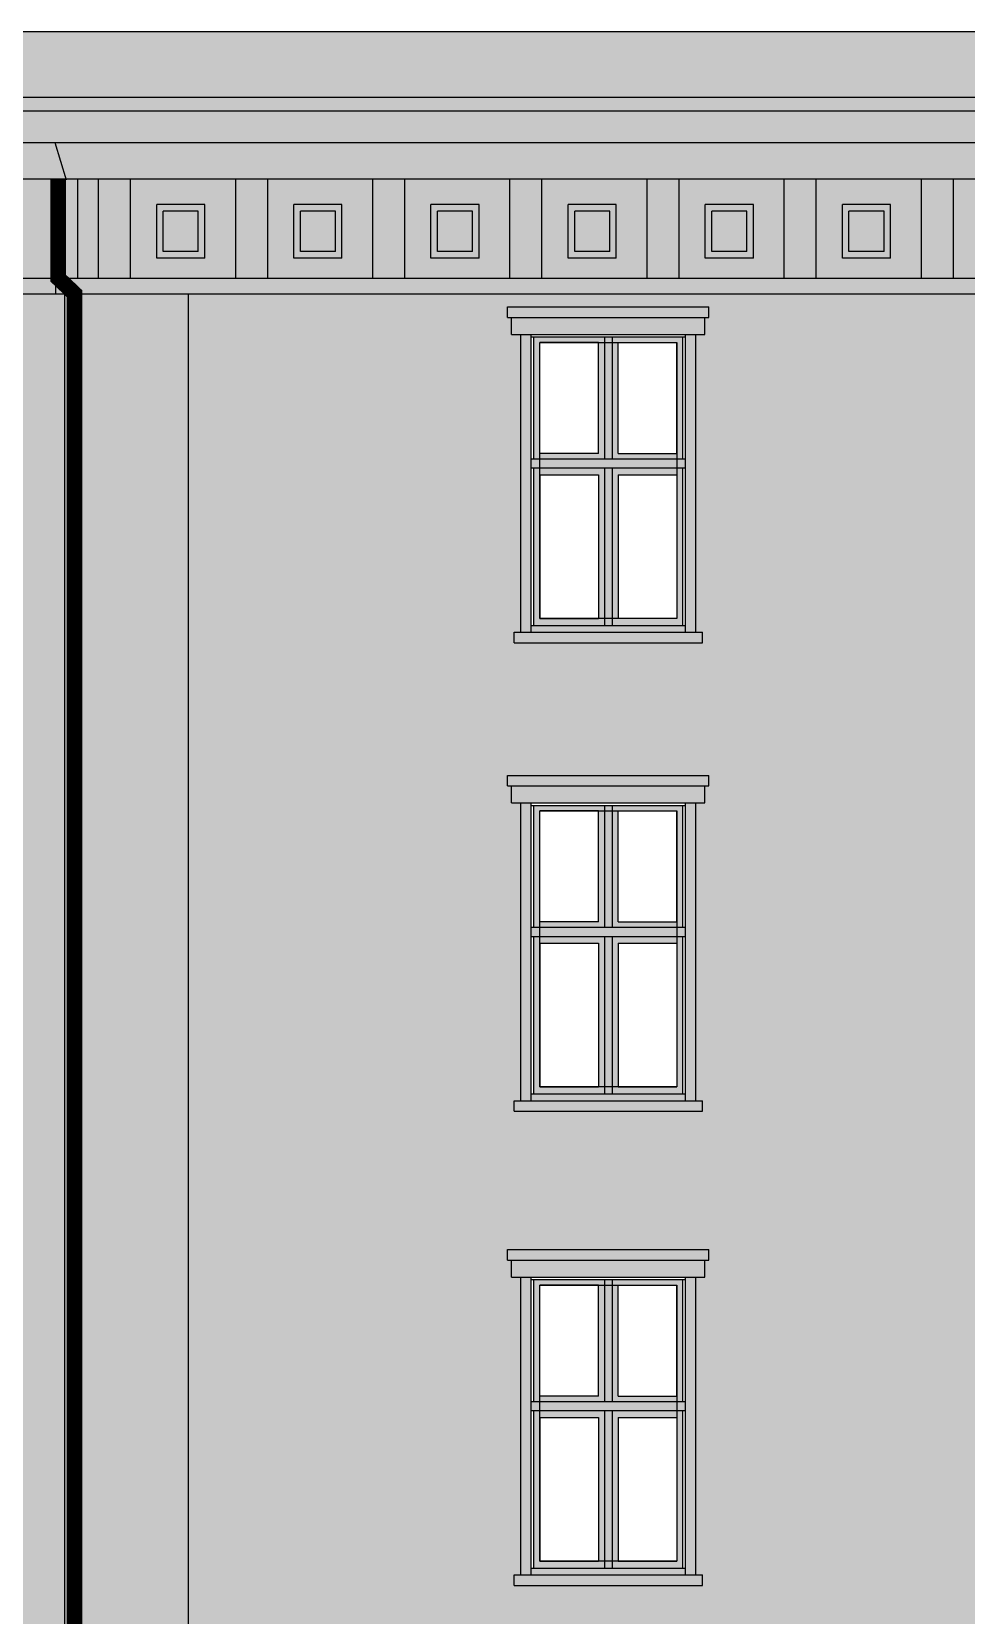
# Model space of a CAD drawing. Header units: metres. Extents: x -6 to 116, y 234 to 267.
# Drawn here: x 24.67 to 31.82, y 244.45 to 256.57 of the extents above; entities that cross this region are included whole.
import ezdxf

# ---------------------------------------------------------------- set-up
doc = ezdxf.new("R2010")
doc.units = ezdxf.units.M
doc.header["$LTSCALE"] = 0.01
doc.header["$XCLIPFRAME"] = 2
doc.linetypes.add('AUSGEZOGEN', pattern=[0])
for name, color, linetype in [('A_Fensterrahmen', 1, 'Continuous'), ('A_Glasbild', 7, 'Continuous'), ('A_regenrinne', 252, 'Continuous'), ('A_Schraff_Dach', 17, 'Continuous'), ('A_Schraff_Fassade_OG', 41, 'Continuous'), ('A_Schraff_Fensterrahmen', 255, 'Continuous'), ('A_Schraff_Gewaende', 23, 'Continuous'), ('A_Schraff_Sims', 17, 'Continuous'), ('A_Schraff_Stuck', 23, 'Continuous'), ('A_Stuck_am_dach', 2, 'Continuous'), ('FASSADE', 7, 'AUSGEZOGEN')]:
    doc.layers.add(name, color=color, linetype=linetype)
picture_1 = doc.add_image_def('image1.jpg', size_in_pixel=(60, 84))

msp = doc.modelspace()

# ---------------------------------------------------------------- hatches: boundary and pattern name
at = {"layer": 'A_Schraff_Dach'}
for color, points in [(256, [(18.816, 256.568), (18.816, 256.066), (102.152, 256.066), (97.015, 256.568)]), (11, [(18.816, 256.066), (18.816, 255.721), (103.124, 255.721), (103.162, 255.963), (103.212, 255.963), (103.212, 256.066)]), (256, [(18.816, 255.721), (18.816, 255.442), (102.434, 255.442), (102.519, 255.721)])]:
    msp.add_hatch(color=color, dxfattribs=at).paths.add_polyline_path(points)
at = {"layer": 'A_Schraff_Fassade_OG'}
h = msp.add_hatch(color=256, dxfattribs=at)
h.paths.add_polyline_path([(24.918, 254.562), (18.816, 254.562), (18.816, 253.659), (19.387, 253.659), (19.387, 254.251), (19.317, 254.251), (19.317, 254.381), (19.287, 254.381), (19.287, 254.461), (20.827, 254.461), (20.827, 254.381), (20.797, 254.381), (20.797, 254.251), (20.727, 254.251), (20.727, 253.659), (21.237, 253.659), (21.237, 254.251), (21.167, 254.251), (21.167, 254.381), (21.137, 254.381), (21.137, 254.461), (22.677, 254.461), (22.677, 254.381), (22.647, 254.381), (22.647, 254.251), (22.577, 254.251), (22.577, 253.659), (23.082, 253.659), (23.082, 254.251), (23.012, 254.251), (23.012, 254.381), (22.982, 254.381), (22.982, 254.461), (24.522, 254.461), (24.522, 254.381), (24.492, 254.381), (24.492, 254.251), (24.422, 254.251), (24.422, 253.659), (24.918, 253.659)])
h.paths.add_polyline_path([(24.918, 253.659), (24.422, 253.659), (24.422, 251.971), (24.472, 251.971), (24.472, 251.891), (23.032, 251.891), (23.032, 251.971), (23.082, 251.971), (23.082, 253.659), (22.577, 253.659), (22.577, 251.971), (22.627, 251.971), (22.627, 251.891), (21.187, 251.891), (21.187, 251.971), (21.237, 251.971), (21.237, 253.659), (20.727, 253.659), (20.727, 251.971), (20.777, 251.971), (20.777, 251.891), (19.337, 251.891), (19.337, 251.971), (19.387, 251.971), (19.387, 253.659), (18.816, 253.659), (18.816, 249.706), (19.387, 249.706), (19.387, 250.665), (19.317, 250.665), (19.317, 250.795), (19.287, 250.795), (19.287, 250.875), (20.827, 250.875), (20.827, 250.795), (20.797, 250.795), (20.797, 250.665), (20.727, 250.665), (20.727, 249.706), (21.237, 249.706), (21.237, 250.665), (21.167, 250.665), (21.167, 250.795), (21.137, 250.795), (21.137, 250.875), (22.677, 250.875), (22.677, 250.795), (22.647, 250.795), (22.647, 250.665), (22.577, 250.665), (22.577, 249.706), (23.082, 249.706), (23.082, 250.665), (23.012, 250.665), (23.012, 250.795), (22.982, 250.795), (22.982, 250.875), (24.522, 250.875), (24.522, 250.795), (24.492, 250.795), (24.492, 250.665), (24.422, 250.665), (24.422, 249.706), (24.918, 249.706)])
h.paths.add_polyline_path([(24.918, 249.706), (24.422, 249.706), (24.422, 248.385), (24.472, 248.385), (24.472, 248.305), (23.032, 248.305), (23.032, 248.385), (23.082, 248.385), (23.082, 249.706), (22.577, 249.706), (22.577, 248.385), (22.627, 248.385), (22.627, 248.305), (21.187, 248.305), (21.187, 248.385), (21.237, 248.385), (21.237, 249.706), (20.727, 249.706), (20.727, 248.385), (20.777, 248.385), (20.777, 248.305), (19.337, 248.305), (19.337, 248.385), (19.387, 248.385), (19.387, 249.706), (18.816, 249.706), (18.816, 245.725), (19.387, 245.725), (19.387, 247.035), (19.317, 247.035), (19.317, 247.165), (19.287, 247.165), (19.287, 247.245), (20.827, 247.245), (20.827, 247.165), (20.797, 247.165), (20.797, 247.035), (20.727, 247.035), (20.727, 245.725), (21.237, 245.725), (21.237, 247.035), (21.167, 247.035), (21.167, 247.165), (21.137, 247.165), (21.137, 247.245), (22.677, 247.245), (22.677, 247.165), (22.647, 247.165), (22.647, 247.035), (22.577, 247.035), (22.577, 245.725), (23.082, 245.725), (23.082, 247.035), (23.012, 247.035), (23.012, 247.165), (22.982, 247.165), (22.982, 247.245), (24.522, 247.245), (24.522, 247.165), (24.492, 247.165), (24.492, 247.035), (24.422, 247.035), (24.422, 245.725), (24.918, 245.725)])
h.paths.add_polyline_path([(24.918, 245.725), (24.422, 245.725), (24.422, 244.755), (24.472, 244.755), (24.472, 244.675), (23.032, 244.675), (23.032, 244.755), (23.082, 244.755), (23.082, 245.725), (22.577, 245.725), (22.577, 244.755), (22.627, 244.755), (22.627, 244.675), (21.187, 244.675), (21.187, 244.755), (21.237, 244.755), (21.237, 245.725), (20.727, 245.725), (20.727, 244.755), (20.777, 244.755), (20.777, 244.675), (19.337, 244.675), (19.337, 244.755), (19.387, 244.755), (19.387, 245.725), (18.816, 245.725), (18.816, 244.032), (24.918, 244.032)])
h.paths.add_polyline_path([(25.866, 245.725), (24.918, 245.725), (24.918, 244.032), (25.866, 244.032)])
h.paths.add_polyline_path([(25.866, 249.706), (24.918, 249.706), (24.918, 245.725), (25.866, 245.725)])
h.paths.add_polyline_path([(25.866, 253.659), (24.918, 253.659), (24.918, 249.706), (25.866, 249.706)])
h.paths.add_polyline_path([(25.866, 254.562), (24.918, 254.562), (24.918, 253.659), (25.866, 253.659)])
h = msp.add_hatch(color=256, dxfattribs=at)
h.paths.add_polyline_path([(39.643, 254.251), (39.573, 254.251), (39.573, 254.381), (39.543, 254.381), (39.543, 254.461), (41.083, 254.461), (41.083, 254.381), (41.053, 254.381), (41.053, 254.251), (40.983, 254.251), (40.983, 253.659), (43.408, 253.659), (43.408, 254.251), (43.338, 254.251), (43.338, 254.381), (43.308, 254.381), (43.308, 254.461), (44.848, 254.461), (44.848, 254.381), (44.818, 254.381), (44.818, 254.251), (44.748, 254.251), (44.748, 253.659), (47.163, 253.659), (47.163, 254.251), (47.093, 254.251), (47.093, 254.381), (47.063, 254.381), (47.063, 254.461), (48.603, 254.461), (48.603, 254.381), (48.573, 254.381), (48.573, 254.251), (48.503, 254.251), (48.503, 253.659), (50.888, 253.659), (50.888, 254.251), (50.818, 254.251), (50.818, 254.381), (50.788, 254.381), (50.788, 254.461), (52.328, 254.461), (52.328, 254.381), (52.298, 254.381), (52.298, 254.251), (52.228, 254.251), (52.228, 253.659), (54.633, 253.659), (54.633, 254.251), (54.563, 254.251), (54.563, 254.381), (54.533, 254.381), (54.533, 254.461), (56.073, 254.461), (56.073, 254.381), (56.043, 254.381), (56.043, 254.251), (55.973, 254.251), (55.973, 253.659), (58.393, 253.659), (58.393, 254.251), (58.323, 254.251), (58.323, 254.381), (58.293, 254.381), (58.293, 254.461), (59.833, 254.461), (59.833, 254.381), (59.803, 254.381), (59.803, 254.251), (59.733, 254.251), (59.733, 253.659), (62.133, 253.659), (62.133, 254.251), (62.063, 254.251), (62.063, 254.381), (62.033, 254.381), (62.033, 254.461), (63.573, 254.461), (63.573, 254.381), (63.543, 254.381), (63.543, 254.251), (63.473, 254.251), (63.473, 253.659), (65.903, 253.659), (65.903, 254.251), (65.833, 254.251), (65.833, 254.381), (65.803, 254.381), (65.803, 254.461), (67.343, 254.461), (67.343, 254.381), (67.313, 254.381), (67.313, 254.251), (67.243, 254.251), (67.243, 253.659), (69.696, 253.659), (69.696, 254.251), (69.626, 254.251), (69.626, 254.381), (69.596, 254.381), (69.596, 254.461), (71.136, 254.461), (71.136, 254.381), (71.106, 254.381), (71.106, 254.251), (71.036, 254.251), (71.036, 253.659), (72.503, 253.659), (72.503, 254.562), (25.866, 254.562), (25.866, 253.659), (28.408, 253.659), (28.408, 254.251), (28.338, 254.251), (28.338, 254.381), (28.308, 254.381), (28.308, 254.461), (29.848, 254.461), (29.848, 254.381), (29.818, 254.381), (29.818, 254.251), (29.748, 254.251), (29.748, 253.659), (32.153, 253.659), (32.153, 254.251), (32.083, 254.251), (32.083, 254.381), (32.053, 254.381), (32.053, 254.461), (33.593, 254.461), (33.593, 254.381), (33.563, 254.381), (33.563, 254.251), (33.493, 254.251), (33.493, 253.659), (35.923, 253.659), (35.923, 254.251), (35.853, 254.251), (35.853, 254.381), (35.823, 254.381), (35.823, 254.461), (37.363, 254.461), (37.363, 254.381), (37.333, 254.381), (37.333, 254.251), (37.263, 254.251), (37.263, 253.659), (39.643, 253.659)])
h.paths.add_polyline_path([(72.503, 253.659), (71.036, 253.659), (71.036, 251.971), (71.086, 251.971), (71.086, 251.891), (69.646, 251.891), (69.646, 251.971), (69.696, 251.971), (69.696, 253.659), (67.243, 253.659), (67.243, 251.971), (67.293, 251.971), (67.293, 251.891), (65.853, 251.891), (65.853, 251.971), (65.903, 251.971), (65.903, 253.659), (63.473, 253.659), (63.473, 251.971), (63.523, 251.971), (63.523, 251.891), (62.083, 251.891), (62.083, 251.971), (62.133, 251.971), (62.133, 253.659), (59.733, 253.659), (59.733, 251.971), (59.783, 251.971), (59.783, 251.891), (58.343, 251.891), (58.343, 251.971), (58.393, 251.971), (58.393, 253.659), (55.973, 253.659), (55.973, 251.971), (56.023, 251.971), (56.023, 251.891), (54.583, 251.891), (54.583, 251.971), (54.633, 251.971), (54.633, 253.659), (52.228, 253.659), (52.228, 251.971), (52.278, 251.971), (52.278, 251.891), (50.838, 251.891), (50.838, 251.971), (50.888, 251.971), (50.888, 253.659), (48.503, 253.659), (48.503, 251.971), (48.553, 251.971), (48.553, 251.891), (47.113, 251.891), (47.113, 251.971), (47.163, 251.971), (47.163, 253.659), (44.748, 253.659), (44.748, 251.971), (44.798, 251.971), (44.798, 251.891), (43.358, 251.891), (43.358, 251.971), (43.408, 251.971), (43.408, 253.659), (40.983, 253.659), (40.983, 251.971), (41.033, 251.971), (41.033, 251.891), (39.593, 251.891), (39.593, 251.971), (39.643, 251.971), (39.643, 253.659), (37.263, 253.659), (37.263, 251.971), (37.313, 251.971), (37.313, 251.891), (35.873, 251.891), (35.873, 251.971), (35.923, 251.971), (35.923, 253.659), (33.493, 253.659), (33.493, 251.971), (33.543, 251.971), (33.543, 251.891), (32.103, 251.891), (32.103, 251.971), (32.153, 251.971), (32.153, 253.659), (29.748, 253.659), (29.748, 251.971), (29.798, 251.971), (29.798, 251.891), (28.358, 251.891), (28.358, 251.971), (28.408, 251.971), (28.408, 253.659), (25.866, 253.659), (25.866, 249.706), (28.408, 249.706), (28.408, 250.665), (28.338, 250.665), (28.338, 250.795), (28.308, 250.795), (28.308, 250.875), (29.848, 250.875), (29.848, 250.795), (29.818, 250.795), (29.818, 250.665), (29.748, 250.665), (29.748, 249.706), (32.153, 249.706), (32.153, 250.665), (32.083, 250.665), (32.083, 250.795), (32.053, 250.795), (32.053, 250.875), (33.593, 250.875), (33.593, 250.795), (33.563, 250.795), (33.563, 250.665), (33.493, 250.665), (33.493, 249.706), (35.923, 249.706), (35.923, 250.665), (35.853, 250.665), (35.853, 250.795), (35.823, 250.795), (35.823, 250.875), (37.363, 250.875), (37.363, 250.795), (37.333, 250.795), (37.333, 250.665), (37.263, 250.665), (37.263, 249.706), (39.643, 249.706), (39.643, 250.665), (39.573, 250.665), (39.573, 250.795), (39.543, 250.795), (39.543, 250.875), (41.083, 250.875), (41.083, 250.795), (41.053, 250.795), (41.053, 250.665), (40.983, 250.665), (40.983, 249.706), (43.408, 249.706), (43.408, 250.665), (43.338, 250.665), (43.338, 250.795), (43.308, 250.795), (43.308, 250.875), (44.848, 250.875), (44.848, 250.795), (44.818, 250.795), (44.818, 250.665), (44.748, 250.665), (44.748, 249.706), (47.163, 249.706), (47.163, 250.665), (47.093, 250.665), (47.093, 250.795), (47.063, 250.795), (47.063, 250.875), (48.603, 250.875), (48.603, 250.795), (48.573, 250.795), (48.573, 250.665), (48.503, 250.665), (48.503, 249.706), (50.888, 249.706), (50.888, 250.665), (50.818, 250.665), (50.818, 250.795), (50.788, 250.795), (50.788, 250.875), (52.328, 250.875), (52.328, 250.795), (52.298, 250.795), (52.298, 250.665), (52.228, 250.665), (52.228, 249.706), (54.633, 249.706), (54.633, 250.665), (54.563, 250.665), (54.563, 250.795), (54.533, 250.795), (54.533, 250.875), (56.073, 250.875), (56.073, 250.795), (56.043, 250.795), (56.043, 250.665), (55.973, 250.665), (55.973, 249.706), (58.393, 249.706), (58.393, 250.665), (58.323, 250.665), (58.323, 250.795), (58.293, 250.795), (58.293, 250.875), (59.833, 250.875), (59.833, 250.795), (59.803, 250.795), (59.803, 250.665), (59.733, 250.665), (59.733, 249.706), (62.133, 249.706), (62.133, 250.665), (62.063, 250.665), (62.063, 250.795), (62.033, 250.795), (62.033, 250.875), (63.573, 250.875), (63.573, 250.795), (63.543, 250.795), (63.543, 250.665), (63.473, 250.665), (63.473, 249.706), (65.903, 249.706), (65.903, 250.665), (65.833, 250.665), (65.833, 250.795), (65.803, 250.795), (65.803, 250.875), (67.343, 250.875), (67.343, 250.795), (67.313, 250.795), (67.313, 250.665), (67.243, 250.665), (67.243, 249.706), (69.696, 249.706), (69.696, 250.665), (69.626, 250.665), (69.626, 250.795), (69.596, 250.795), (69.596, 250.875), (71.136, 250.875), (71.136, 250.795), (71.106, 250.795), (71.106, 250.665), (71.036, 250.665), (71.036, 249.706), (72.503, 249.706)])
h.paths.add_polyline_path([(39.643, 249.706), (37.263, 249.706), (37.263, 248.385), (37.313, 248.385), (37.313, 248.305), (35.873, 248.305), (35.873, 248.385), (35.923, 248.385), (35.923, 249.706), (33.493, 249.706), (33.493, 248.385), (33.543, 248.385), (33.543, 248.305), (32.103, 248.305), (32.103, 248.385), (32.153, 248.385), (32.153, 249.706), (29.748, 249.706), (29.748, 248.385), (29.798, 248.385), (29.798, 248.305), (28.358, 248.305), (28.358, 248.385), (28.408, 248.385), (28.408, 249.706), (25.866, 249.706), (25.866, 245.725), (28.408, 245.725), (28.408, 247.035), (28.338, 247.035), (28.338, 247.165), (28.308, 247.165), (28.308, 247.245), (29.848, 247.245), (29.848, 247.165), (29.818, 247.165), (29.818, 247.035), (29.748, 247.035), (29.748, 245.725), (32.153, 245.725), (32.153, 247.035), (32.083, 247.035), (32.083, 247.165), (32.053, 247.165), (32.053, 247.245), (33.593, 247.245), (33.593, 247.165), (33.563, 247.165), (33.563, 247.035), (33.493, 247.035), (33.493, 245.725), (35.923, 245.725), (35.923, 247.035), (35.853, 247.035), (35.853, 247.165), (35.823, 247.165), (35.823, 247.245), (37.363, 247.245), (37.363, 247.165), (37.333, 247.165), (37.333, 247.035), (37.263, 247.035), (37.263, 245.725), (39.643, 245.725), (39.643, 247.035), (39.573, 247.035), (39.573, 247.165), (39.543, 247.165), (39.543, 247.245), (41.083, 247.245), (41.083, 247.165), (41.053, 247.165), (41.053, 247.035), (40.983, 247.035), (40.983, 245.725), (43.408, 245.725), (43.408, 247.035), (43.338, 247.035), (43.338, 247.165), (43.308, 247.165), (43.308, 247.245), (44.848, 247.245), (44.848, 247.165), (44.818, 247.165), (44.818, 247.035), (44.748, 247.035), (44.748, 245.725), (47.163, 245.725), (47.163, 247.035), (47.093, 247.035), (47.093, 247.165), (47.063, 247.165), (47.063, 247.245), (48.603, 247.245), (48.603, 247.165), (48.573, 247.165), (48.573, 247.035), (48.503, 247.035), (48.503, 245.725), (50.888, 245.725), (50.888, 247.035), (50.818, 247.035), (50.818, 247.165), (50.788, 247.165), (50.788, 247.245), (52.328, 247.245), (52.328, 247.165), (52.298, 247.165), (52.298, 247.035), (52.228, 247.035), (52.228, 245.725), (54.633, 245.725), (54.633, 247.035), (54.563, 247.035), (54.563, 247.165), (54.533, 247.165), (54.533, 247.245), (56.073, 247.245), (56.073, 247.165), (56.043, 247.165), (56.043, 247.035), (55.973, 247.035), (55.973, 245.725), (58.393, 245.725), (58.393, 247.035), (58.323, 247.035), (58.323, 247.165), (58.293, 247.165), (58.293, 247.245), (59.833, 247.245), (59.833, 247.165), (59.803, 247.165), (59.803, 247.035), (59.733, 247.035), (59.733, 245.725), (62.133, 245.725), (62.133, 247.035), (62.063, 247.035), (62.063, 247.165), (62.033, 247.165), (62.033, 247.245), (63.573, 247.245), (63.573, 247.165), (63.543, 247.165), (63.543, 247.035), (63.473, 247.035), (63.473, 245.725), (65.903, 245.725), (65.903, 247.035), (65.833, 247.035), (65.833, 247.165), (65.803, 247.165), (65.803, 247.245), (67.343, 247.245), (67.343, 247.165), (67.313, 247.165), (67.313, 247.035), (67.243, 247.035), (67.243, 245.725), (69.696, 245.725), (69.696, 247.035), (69.626, 247.035), (69.626, 247.165), (69.596, 247.165), (69.596, 247.245), (71.136, 247.245), (71.136, 247.165), (71.106, 247.165), (71.106, 247.035), (71.036, 247.035), (71.036, 245.725), (72.503, 245.725), (72.503, 249.706), (71.036, 249.706), (71.036, 248.385), (71.086, 248.385), (71.086, 248.305), (69.646, 248.305), (69.646, 248.385), (69.696, 248.385), (69.696, 249.706), (67.243, 249.706), (67.243, 248.385), (67.293, 248.385), (67.293, 248.305), (65.853, 248.305), (65.853, 248.385), (65.903, 248.385), (65.903, 249.706), (63.473, 249.706), (63.473, 248.385), (63.523, 248.385), (63.523, 248.305), (62.083, 248.305), (62.083, 248.385), (62.133, 248.385), (62.133, 249.706), (59.733, 249.706), (59.733, 248.385), (59.783, 248.385), (59.783, 248.305), (58.343, 248.305), (58.343, 248.385), (58.393, 248.385), (58.393, 249.706), (55.973, 249.706), (55.973, 248.385), (56.023, 248.385), (56.023, 248.305), (54.583, 248.305), (54.583, 248.385), (54.633, 248.385), (54.633, 249.706), (52.228, 249.706), (52.228, 248.385), (52.278, 248.385), (52.278, 248.305), (50.838, 248.305), (50.838, 248.385), (50.888, 248.385), (50.888, 249.706), (48.503, 249.706), (48.503, 248.385), (48.553, 248.385), (48.553, 248.305), (47.113, 248.305), (47.113, 248.385), (47.163, 248.385), (47.163, 249.706), (44.748, 249.706), (44.748, 248.385), (44.798, 248.385), (44.798, 248.305), (43.358, 248.305), (43.358, 248.385), (43.408, 248.385), (43.408, 249.706), (40.983, 249.706), (40.983, 248.385), (41.033, 248.385), (41.033, 248.305), (39.593, 248.305), (39.593, 248.385), (39.643, 248.385)])
h.paths.add_polyline_path([(39.643, 245.725), (37.263, 245.725), (37.263, 244.755), (37.313, 244.755), (37.313, 244.675), (35.873, 244.675), (35.873, 244.755), (35.923, 244.755), (35.923, 245.725), (33.493, 245.725), (33.493, 244.755), (33.543, 244.755), (33.543, 244.675), (32.103, 244.675), (32.103, 244.755), (32.153, 244.755), (32.153, 245.725), (29.748, 245.725), (29.748, 244.755), (29.798, 244.755), (29.798, 244.675), (28.358, 244.675), (28.358, 244.755), (28.408, 244.755), (28.408, 245.725), (25.866, 245.725), (25.866, 244.032), (72.503, 244.032), (72.503, 245.725), (71.036, 245.725), (71.036, 244.755), (71.086, 244.755), (71.086, 244.675), (69.646, 244.675), (69.646, 244.755), (69.696, 244.755), (69.696, 245.725), (67.243, 245.725), (67.243, 244.755), (67.293, 244.755), (67.293, 244.675), (65.853, 244.675), (65.853, 244.755), (65.903, 244.755), (65.903, 245.725), (63.473, 245.725), (63.473, 244.755), (63.523, 244.755), (63.523, 244.675), (62.083, 244.675), (62.083, 244.755), (62.133, 244.755), (62.133, 245.725), (59.733, 245.725), (59.733, 244.755), (59.783, 244.755), (59.783, 244.675), (58.343, 244.675), (58.343, 244.755), (58.393, 244.755), (58.393, 245.725), (55.973, 245.725), (55.973, 244.755), (56.023, 244.755), (56.023, 244.675), (54.583, 244.675), (54.583, 244.755), (54.633, 244.755), (54.633, 245.725), (52.228, 245.725), (52.228, 244.755), (52.278, 244.755), (52.278, 244.675), (50.838, 244.675), (50.838, 244.755), (50.888, 244.755), (50.888, 245.725), (48.503, 245.725), (48.503, 244.755), (48.553, 244.755), (48.553, 244.675), (47.113, 244.675), (47.113, 244.755), (47.163, 244.755), (47.163, 245.725), (44.748, 245.725), (44.748, 244.755), (44.798, 244.755), (44.798, 244.675), (43.358, 244.675), (43.358, 244.755), (43.408, 244.755), (43.408, 245.725), (40.983, 245.725), (40.983, 244.755), (41.033, 244.755), (41.033, 244.675), (39.593, 244.675), (39.593, 244.755), (39.643, 244.755)])
at = {"layer": 'A_Schraff_Fensterrahmen'}
h = msp.add_hatch(color=256, dxfattribs=at)
h.paths.add_polyline_path([(29.048, 254.231), (28.508, 254.231), (28.508, 253.299), (29.048, 253.299)])
h.paths.add_polyline_path([(29.003, 254.19), (29.003, 253.34), (28.553, 253.34), (28.553, 254.19)], flags=16)
h.paths.add_polyline_path([(29.648, 254.231), (29.108, 254.231), (29.108, 253.299), (29.648, 253.299)])
h.paths.add_polyline_path([(29.153, 254.19), (29.603, 254.19), (29.603, 253.34), (29.153, 253.34)], flags=16)
h.paths.add_polyline_path([(29.108, 254.231), (29.048, 254.231), (29.048, 253.299), (29.108, 253.299)])
h.paths.add_polyline_path([(29.048, 253.229), (28.508, 253.229), (28.508, 252.023), (29.048, 252.023)])
h.paths.add_polyline_path([(29.003, 253.176), (29.003, 252.076), (28.553, 252.076), (28.553, 253.176)], flags=16)
h.paths.add_polyline_path([(29.648, 253.229), (29.108, 253.229), (29.108, 252.023), (29.648, 252.023)])
h.paths.add_polyline_path([(29.603, 253.176), (29.603, 252.076), (29.153, 252.076), (29.153, 253.176)], flags=16)
h.paths.add_polyline_path([(29.108, 253.229), (29.048, 253.229), (29.048, 252.023), (29.108, 252.023)])
h.paths.add_polyline_path([(29.668, 253.266), (28.488, 253.266), (28.488, 253.229), (29.668, 253.229)])
h.paths.add_polyline_path([(29.668, 253.299), (28.488, 253.299), (28.488, 253.266), (29.668, 253.266)])
h.paths.add_polyline_path([(29.668, 252.023), (28.488, 252.023), (28.488, 251.971), (29.668, 251.971)])
h = msp.add_hatch(color=256, dxfattribs=at)
h.paths.add_polyline_path([(29.048, 250.645), (28.508, 250.645), (28.508, 249.713), (29.048, 249.713)])
h.paths.add_polyline_path([(29.003, 250.604), (29.003, 249.754), (28.553, 249.754), (28.553, 250.604)], flags=16)
h.paths.add_polyline_path([(29.648, 250.645), (29.108, 250.645), (29.108, 249.713), (29.648, 249.713)])
h.paths.add_polyline_path([(29.153, 250.604), (29.603, 250.604), (29.603, 249.754), (29.153, 249.754)], flags=16)
h.paths.add_polyline_path([(29.108, 250.645), (29.048, 250.645), (29.048, 249.713), (29.108, 249.713)])
h.paths.add_polyline_path([(29.048, 249.643), (28.508, 249.643), (28.508, 248.437), (29.048, 248.437)])
h.paths.add_polyline_path([(29.003, 249.59), (29.003, 248.49), (28.553, 248.49), (28.553, 249.59)], flags=16)
h.paths.add_polyline_path([(29.648, 249.643), (29.108, 249.643), (29.108, 248.437), (29.648, 248.437)])
h.paths.add_polyline_path([(29.603, 249.59), (29.603, 248.49), (29.153, 248.49), (29.153, 249.59)], flags=16)
h.paths.add_polyline_path([(29.108, 249.643), (29.048, 249.643), (29.048, 248.437), (29.108, 248.437)])
h.paths.add_polyline_path([(29.668, 249.68), (28.488, 249.68), (28.488, 249.643), (29.668, 249.643)])
h.paths.add_polyline_path([(29.668, 249.713), (28.488, 249.713), (28.488, 249.68), (29.668, 249.68)])
h.paths.add_polyline_path([(29.668, 248.437), (28.488, 248.437), (28.488, 248.385), (29.668, 248.385)])
h = msp.add_hatch(color=256, dxfattribs=at)
h.paths.add_polyline_path([(29.048, 247.015), (28.508, 247.015), (28.508, 246.083), (29.048, 246.083)])
h.paths.add_polyline_path([(29.003, 246.974), (29.003, 246.124), (28.553, 246.124), (28.553, 246.974)], flags=16)
h.paths.add_polyline_path([(29.648, 247.015), (29.108, 247.015), (29.108, 246.083), (29.648, 246.083)])
h.paths.add_polyline_path([(29.153, 246.974), (29.603, 246.974), (29.603, 246.124), (29.153, 246.124)], flags=16)
h.paths.add_polyline_path([(29.108, 247.015), (29.048, 247.015), (29.048, 246.083), (29.108, 246.083)])
h.paths.add_polyline_path([(29.048, 246.013), (28.508, 246.013), (28.508, 244.807), (29.048, 244.807)])
h.paths.add_polyline_path([(29.003, 245.96), (29.003, 244.86), (28.553, 244.86), (28.553, 245.96)], flags=16)
h.paths.add_polyline_path([(29.648, 246.013), (29.108, 246.013), (29.108, 244.807), (29.648, 244.807)])
h.paths.add_polyline_path([(29.603, 245.96), (29.603, 244.86), (29.153, 244.86), (29.153, 245.96)], flags=16)
h.paths.add_polyline_path([(29.108, 246.013), (29.048, 246.013), (29.048, 244.807), (29.108, 244.807)])
h.paths.add_polyline_path([(29.668, 246.05), (28.488, 246.05), (28.488, 246.013), (29.668, 246.013)])
h.paths.add_polyline_path([(29.668, 246.083), (28.488, 246.083), (28.488, 246.05), (29.668, 246.05)])
h.paths.add_polyline_path([(29.668, 244.807), (28.488, 244.807), (28.488, 244.755), (29.668, 244.755)])
at = {"layer": 'A_Schraff_Gewaende'}
h = msp.add_hatch(color=256, dxfattribs=at)
h.dxf.hatch_style = 1
h.paths.add_polyline_path([(29.848, 254.461), (28.308, 254.461), (28.308, 254.381), (29.848, 254.381)])
h.paths.add_polyline_path([(29.818, 254.381), (28.338, 254.381), (28.338, 254.251), (29.818, 254.251)])
h.paths.add_polyline_path([(28.488, 254.251), (28.408, 254.251), (28.408, 251.971), (28.488, 251.971)])
h.paths.add_polyline_path([(29.748, 254.251), (29.668, 254.251), (29.668, 251.971), (29.748, 251.971)])
h.paths.add_polyline_path([(29.668, 252.023), (28.488, 252.023), (28.488, 251.971), (29.668, 251.971)])
h.paths.add_polyline_path([(29.848, 251.971), (28.308, 251.971), (28.308, 251.891), (29.848, 251.891)])
h = msp.add_hatch(color=256, dxfattribs=at)
h.dxf.hatch_style = 1
h.paths.add_polyline_path([(29.848, 250.875), (28.308, 250.875), (28.308, 250.795), (29.848, 250.795)])
h.paths.add_polyline_path([(29.818, 250.795), (28.338, 250.795), (28.338, 250.665), (29.818, 250.665)])
h.paths.add_polyline_path([(28.488, 250.665), (28.408, 250.665), (28.408, 248.385), (28.488, 248.385)])
h.paths.add_polyline_path([(29.748, 250.665), (29.668, 250.665), (29.668, 248.385), (29.748, 248.385)])
h.paths.add_polyline_path([(29.668, 248.437), (28.488, 248.437), (28.488, 248.385), (29.668, 248.385)])
h.paths.add_polyline_path([(29.848, 248.385), (28.308, 248.385), (28.308, 248.305), (29.848, 248.305)])
h = msp.add_hatch(color=256, dxfattribs=at)
h.dxf.hatch_style = 1
h.paths.add_polyline_path([(29.848, 247.245), (28.308, 247.245), (28.308, 247.165), (29.848, 247.165)])
h.paths.add_polyline_path([(29.818, 247.165), (28.338, 247.165), (28.338, 247.035), (29.818, 247.035)])
h.paths.add_polyline_path([(28.488, 247.035), (28.408, 247.035), (28.408, 244.755), (28.488, 244.755)])
h.paths.add_polyline_path([(29.748, 247.035), (29.668, 247.035), (29.668, 244.755), (29.748, 244.755)])
h.paths.add_polyline_path([(29.668, 244.807), (28.488, 244.807), (28.488, 244.755), (29.668, 244.755)])
h.paths.add_polyline_path([(29.848, 244.755), (28.308, 244.755), (28.308, 244.675), (29.848, 244.675)])
at = {"layer": 'A_Schraff_Sims'}
msp.add_hatch(color=256, dxfattribs=at).paths.add_polyline_path([(102.444, 254.562), (102.511, 254.562), (102.511, 254.681), (18.816, 254.681), (18.816, 254.562)])
at = {"layer": 'A_Schraff_Stuck'}
msp.add_hatch(color=256, dxfattribs=at).paths.add_polyline_path([(18.816, 255.442), (18.816, 254.681), (102.342, 254.681), (102.342, 255.442)])

# ---------------------------------------------------------------- linework, layer by layer
at = {"layer": 'A_Fensterrahmen'}
for p, q in [((28.488, 254.231), (29.668, 254.231)), ((28.508, 253.299), (28.508, 254.231)), ((29.048, 254.231), (29.048, 253.299)), ((29.108, 254.231), (29.108, 253.299)), ((29.648, 253.299), (29.648, 254.231)), ((29.003, 254.19), (28.553, 254.19)), ((28.553, 253.34), (28.553, 254.19)), ((29.003, 253.34), (29.003, 254.19)), ((29.153, 254.19), (29.603, 254.19)), ((29.153, 253.34), (29.153, 254.19)), ((29.603, 253.34), (29.603, 254.19)), ((28.488, 253.299), (29.668, 253.299)), ((29.003, 253.34), (28.553, 253.34)), ((29.153, 253.34), (29.603, 253.34)), ((28.488, 253.229), (29.668, 253.229)), ((28.508, 252.023), (28.508, 253.229)), ((28.553, 253.176), (28.553, 252.076)), ((28.553, 253.176), (29.003, 253.176)), ((29.003, 253.176), (29.003, 252.076)), ((29.048, 253.229), (29.048, 252.023)), ((29.108, 253.229), (29.108, 252.023)), ((29.153, 253.176), (29.153, 252.076)), ((29.153, 253.176), (29.603, 253.176)), ((29.603, 253.176), (29.603, 252.076)), ((29.648, 252.023), (29.648, 253.229)), ((28.553, 252.076), (29.003, 252.076)), ((29.603, 252.076), (29.153, 252.076)), ((28.488, 252.023), (29.668, 252.023)), ((28.488, 250.645), (29.668, 250.645)), ((28.508, 249.713), (28.508, 250.645)), ((29.003, 250.604), (28.553, 250.604)), ((28.553, 249.754), (28.553, 250.604)), ((29.003, 249.754), (29.003, 250.604)), ((29.048, 250.645), (29.048, 249.713)), ((29.108, 250.645), (29.108, 249.713)), ((29.153, 250.604), (29.603, 250.604)), ((29.153, 249.754), (29.153, 250.604)), ((29.603, 249.754), (29.603, 250.604)), ((29.648, 249.713), (29.648, 250.645)), ((29.003, 249.754), (28.553, 249.754)), ((29.153, 249.754), (29.603, 249.754)), ((28.488, 249.713), (29.668, 249.713)), ((28.488, 249.643), (29.668, 249.643)), ((28.508, 248.437), (28.508, 249.643)), ((29.048, 249.643), (29.048, 248.437)), ((29.108, 249.643), (29.108, 248.437)), ((29.648, 248.437), (29.648, 249.643)), ((28.553, 249.59), (29.003, 249.59)), ((28.553, 249.59), (28.553, 248.49)), ((29.003, 249.59), (29.003, 248.49)), ((29.153, 249.59), (29.603, 249.59)), ((29.153, 249.59), (29.153, 248.49)), ((29.603, 249.59), (29.603, 248.49)), ((28.488, 248.437), (29.668, 248.437)), ((28.553, 248.49), (29.003, 248.49)), ((29.153, 248.49), (29.603, 248.49)), ((28.488, 247.015), (29.668, 247.015)), ((28.508, 246.083), (28.508, 247.015)), ((29.003, 246.974), (28.553, 246.974)), ((28.553, 246.124), (28.553, 246.974)), ((29.003, 246.124), (29.003, 246.974)), ((29.048, 247.015), (29.048, 246.083)), ((29.108, 247.015), (29.108, 246.083)), ((29.153, 246.974), (29.603, 246.974)), ((29.153, 246.124), (29.153, 246.974)), ((29.603, 246.124), (29.603, 246.974)), ((29.648, 246.083), (29.648, 247.015)), ((29.003, 246.124), (28.553, 246.124)), ((29.153, 246.124), (29.603, 246.124)), ((28.488, 246.083), (29.668, 246.083)), ((28.488, 246.013), (29.668, 246.013)), ((28.508, 244.807), (28.508, 246.013)), ((29.048, 246.013), (29.048, 244.807)), ((29.108, 246.013), (29.108, 244.807)), ((29.648, 244.807), (29.648, 246.013)), ((28.553, 245.96), (28.553, 244.86)), ((28.553, 245.96), (29.003, 245.96)), ((29.003, 245.96), (29.003, 244.86)), ((29.153, 245.96), (29.153, 244.86)), ((29.153, 245.96), (29.603, 245.96)), ((29.603, 245.96), (29.603, 244.86)), ((28.488, 244.807), (29.668, 244.807)), ((28.553, 244.86), (29.003, 244.86)), ((29.153, 244.86), (29.603, 244.86))]:
    msp.add_line(p, q, dxfattribs=at)
at = {"layer": 'A_regenrinne', "const_width": 0.12}
msp.add_lwpolyline([(24.869, 255.442), (24.869, 254.681), (24.994, 254.562), (24.994, 244.032), (25.114, 243.946), (25.114, 243.645)], dxfattribs=at)
at = {"layer": 'A_Stuck_am_dach'}
for p, q in [((25.175, 255.442), (25.175, 254.681)), ((25.42, 255.442), (25.42, 254.681)), ((26.224, 255.442), (26.224, 254.681)), ((26.469, 255.442), (26.469, 254.681)), ((27.274, 255.442), (27.274, 254.681)), ((27.519, 255.442), (27.519, 254.681)), ((28.323, 255.442), (28.323, 254.681)), ((28.568, 255.442), (28.568, 254.681)), ((29.373, 255.442), (29.373, 254.681)), ((29.618, 255.442), (29.618, 254.681)), ((30.422, 255.442), (30.422, 254.681)), ((30.667, 255.442), (30.667, 254.681)), ((31.472, 255.442), (31.472, 254.681)), ((31.717, 255.442), (31.717, 254.681)), ((25.622, 254.835), (25.622, 255.244)), ((25.99, 255.244), (25.622, 255.244)), ((25.672, 254.885), (25.672, 255.194)), ((25.94, 255.194), (25.672, 255.194)), ((25.94, 254.885), (25.94, 255.194)), ((25.99, 254.835), (25.99, 255.244)), ((26.672, 254.835), (26.672, 255.244)), ((27.04, 255.244), (26.672, 255.244)), ((26.722, 254.885), (26.722, 255.194)), ((26.99, 255.194), (26.722, 255.194)), ((26.99, 254.885), (26.99, 255.194)), ((27.04, 254.835), (27.04, 255.244)), ((27.721, 254.835), (27.721, 255.244)), ((28.089, 255.244), (27.721, 255.244)), ((27.771, 254.885), (27.771, 255.194)), ((28.039, 255.194), (27.771, 255.194)), ((28.039, 254.885), (28.039, 255.194)), ((28.089, 254.835), (28.089, 255.244)), ((28.771, 254.835), (28.771, 255.244)), ((29.139, 255.244), (28.771, 255.244)), ((28.821, 254.885), (28.821, 255.194)), ((29.089, 255.194), (28.821, 255.194)), ((29.089, 254.885), (29.089, 255.194)), ((29.139, 254.835), (29.139, 255.244)), ((29.82, 254.835), (29.82, 255.244)), ((30.188, 255.244), (29.82, 255.244)), ((29.87, 254.885), (29.87, 255.194)), ((30.138, 255.194), (29.87, 255.194)), ((30.138, 254.885), (30.138, 255.194)), ((30.188, 254.835), (30.188, 255.244)), ((30.87, 254.835), (30.87, 255.244)), ((31.238, 255.244), (30.87, 255.244)), ((30.92, 254.885), (30.92, 255.194)), ((31.188, 255.194), (30.92, 255.194)), ((31.188, 254.885), (31.188, 255.194)), ((31.238, 254.835), (31.238, 255.244)), ((25.99, 254.835), (25.622, 254.835)), ((25.94, 254.885), (25.672, 254.885)), ((27.04, 254.835), (26.672, 254.835)), ((26.99, 254.885), (26.722, 254.885)), ((28.089, 254.835), (27.721, 254.835)), ((28.039, 254.885), (27.771, 254.885)), ((29.139, 254.835), (28.771, 254.835)), ((29.089, 254.885), (28.821, 254.885)), ((30.188, 254.835), (29.82, 254.835)), ((30.138, 254.885), (29.87, 254.885)), ((31.238, 254.835), (30.87, 254.835)), ((31.188, 254.885), (30.92, 254.885))]:
    msp.add_line(p, q, dxfattribs=at)
at = {"layer": 'FASSADE'}
for p, q in [((97.015, 256.568), (18.816, 256.568)), ((18.816, 256.066), (103.212, 256.066)), ((18.816, 255.963), (103.212, 255.963)), ((18.816, 255.721), (103.124, 255.721)), ((24.842, 255.721), (24.93, 255.434)), ((18.816, 255.442), (102.434, 255.442)), ((25.02, 254.681), (25.02, 255.442)), ((18.816, 254.681), (102.511, 254.681)), ((24.851, 254.562), (24.851, 254.681)), ((18.816, 254.562), (102.511, 254.562)), ((24.918, 238.542), (24.918, 254.562)), ((25.866, 238.541), (25.866, 254.562)), ((28.308, 254.381), (28.308, 254.461)), ((28.308, 254.461), (29.848, 254.461)), ((29.848, 254.381), (29.848, 254.461)), ((28.308, 254.381), (29.848, 254.381)), ((28.338, 254.251), (28.338, 254.381)), ((29.818, 254.251), (29.818, 254.381)), ((28.338, 254.251), (29.818, 254.251)), ((28.408, 251.971), (28.408, 254.251)), ((28.488, 251.971), (28.488, 254.251)), ((29.668, 251.971), (29.668, 254.251)), ((29.748, 251.971), (29.748, 254.251)), ((28.358, 251.891), (28.358, 251.971)), ((28.358, 251.971), (29.798, 251.971)), ((29.798, 251.891), (29.798, 251.971)), ((28.358, 251.891), (29.798, 251.891)), ((28.308, 250.795), (28.308, 250.875)), ((28.308, 250.875), (29.848, 250.875)), ((29.848, 250.795), (29.848, 250.875)), ((28.308, 250.795), (29.848, 250.795)), ((28.338, 250.665), (28.338, 250.795)), ((29.818, 250.665), (29.818, 250.795)), ((28.338, 250.665), (29.818, 250.665)), ((28.408, 248.385), (28.408, 250.665)), ((28.488, 248.385), (28.488, 250.665)), ((29.668, 248.385), (29.668, 250.665)), ((29.748, 248.385), (29.748, 250.665)), ((28.358, 248.305), (28.358, 248.385)), ((28.358, 248.385), (29.798, 248.385)), ((28.358, 248.305), (29.798, 248.305)), ((29.798, 248.305), (29.798, 248.385)), ((28.308, 247.165), (28.308, 247.245)), ((28.308, 247.245), (29.848, 247.245)), ((29.848, 247.165), (29.848, 247.245)), ((28.308, 247.165), (29.848, 247.165)), ((28.338, 247.035), (28.338, 247.165)), ((29.818, 247.035), (29.818, 247.165)), ((28.338, 247.035), (29.818, 247.035)), ((28.408, 244.755), (28.408, 247.035)), ((28.488, 244.755), (28.488, 247.035)), ((29.668, 244.755), (29.668, 247.035)), ((29.748, 244.755), (29.748, 247.035)), ((28.358, 244.675), (28.358, 244.755)), ((28.358, 244.755), (29.798, 244.755)), ((28.358, 244.675), (29.798, 244.675)), ((29.798, 244.675), (29.798, 244.755))]:
    msp.add_line(p, q, dxfattribs=at)

# ---------------------------------------------------------------- pictures from other files: only their frames are drawn
at = {"layer": 'A_Glasbild'}
image = msp.add_image(picture_1, insert=(30.084, 254.19), size_in_units=(1.531, 2.143), rotation=180, dxfattribs=at)
image.set_boundary_path([(18.34, 0.64), (59.5, 83.5)])
image = msp.add_image(picture_1, insert=(30.084, 250.604), size_in_units=(1.531, 2.143), rotation=180, dxfattribs=at)
image.set_boundary_path([(18.34, 0.64), (59.5, 83.5)])
image = msp.add_image(picture_1, insert=(30.084, 246.974), size_in_units=(1.531, 2.143), rotation=180, dxfattribs=at)
image.set_boundary_path([(18.34, 0.64), (59.5, 83.5)])

doc.saveas('drawing.dxf')
